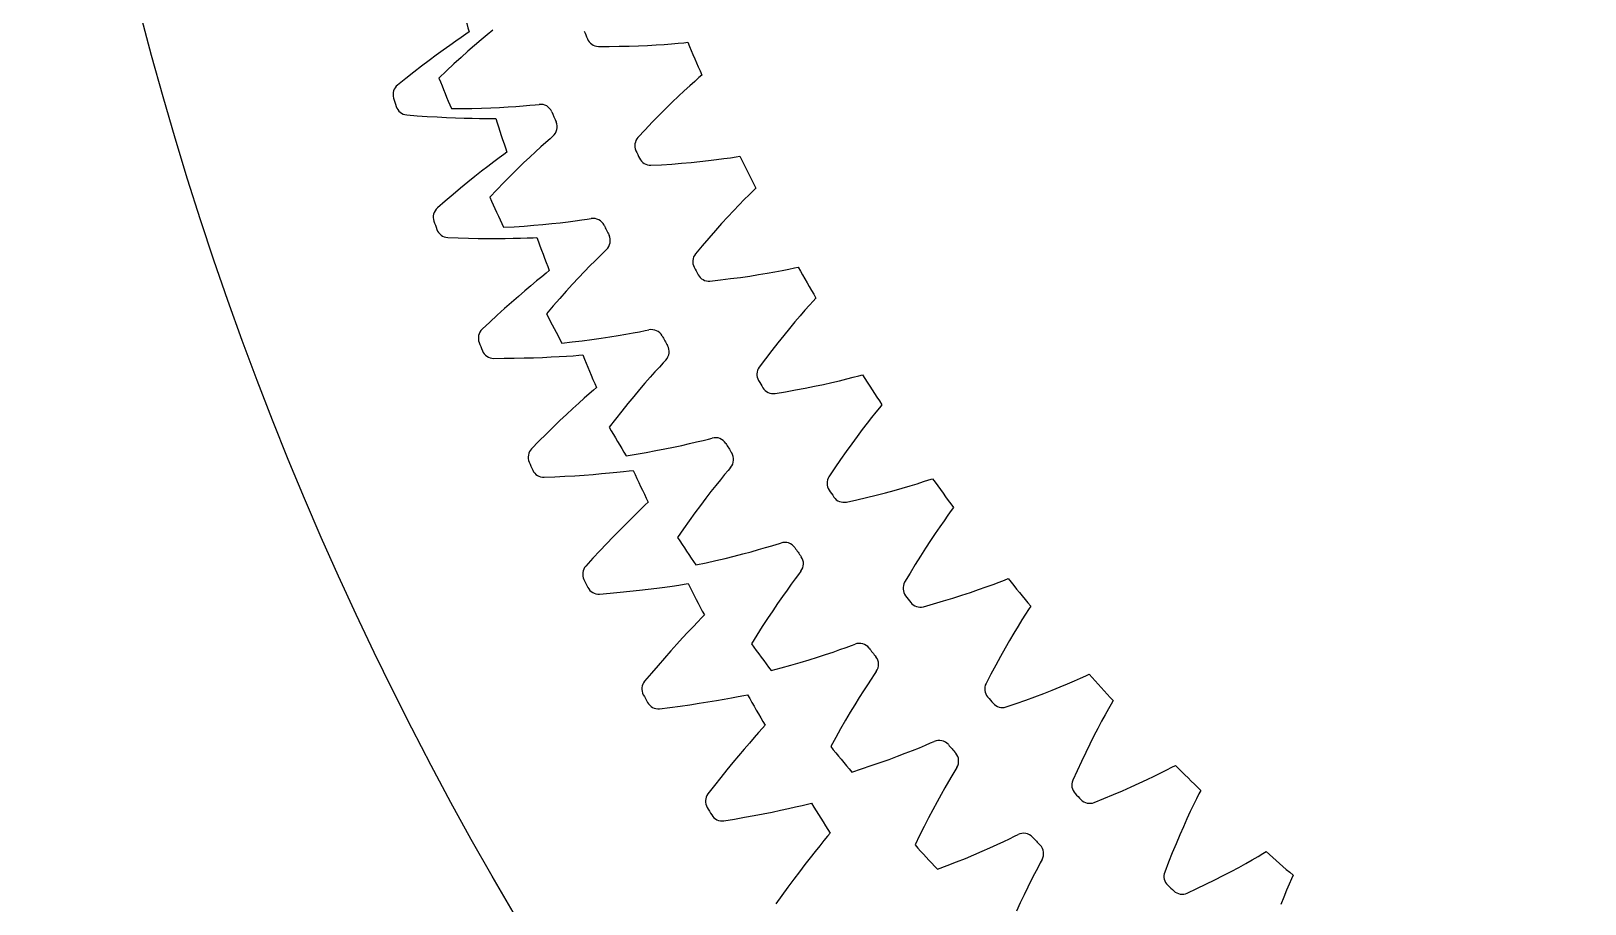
# Model space of a CAD drawing. Header units: millimetres. Extents: x -171 to 171, y -171 to 171.
# Drawn here: x -171.3 to -94.8, y -86.7 to -43.7 of the extents above; entities that cross this region are included whole.
import ezdxf

# ---------------------------------------------------------------- set-up
doc = ezdxf.new("R2010")
doc.units = ezdxf.units.MM

msp = doc.modelspace()

# ---------------------------------------------------------------- linework, layer by layer
at = {"layer": 'fixed_ring'}
for p, q in [((-150.712971, -44.368155), (-151.033756, -44.598736)), ((-150.414675, -44.157068), (-150.712971, -44.368155)), ((-150.144466, -43.968643), (-150.414675, -44.157068)), ((-149.912685, -43.809135), (-150.144466, -43.968643)), ((-149.753878, -43.700985), (-149.912685, -43.809135)), ((-151.729355, -45.111394), (-152.099631, -45.391312)), ((-151.373411, -44.846905), (-151.729355, -45.111394)), ((-151.033756, -44.598736), (-151.373411, -44.846905)), ((-152.482689, -45.686007), (-152.877264, -45.994982)), ((-152.099631, -45.391312), (-152.482689, -45.686007)), ((-152.877264, -45.994982), (-153.28271, -46.316476)), ((-152.82989, -47.789434), (-152.313862, -47.827646)), ((-152.313862, -47.827646), (-151.81386, -47.861608)), ((-151.81386, -47.861608), (-151.331409, -47.890225)), ((-151.331409, -47.890225), (-150.867832, -47.913799)), ((-150.867832, -47.913799), (-150.424781, -47.932659)), ((-150.424781, -47.932659), (-150.004373, -47.947167)), ((-150.004373, -47.947167), (-149.609456, -47.957725)), ((-149.609456, -47.957725), (-149.244096, -47.964789)), ((-149.244096, -47.964789), (-148.914702, -47.968884)), ((-148.914702, -47.968884), (-148.633345, -47.97064)), ((-148.633345, -47.97064), (-148.441209, -47.970903)), ((-148.052465, -49.734506), (-148.277722, -49.903102)), ((-147.898083, -49.620127), (-148.052465, -49.734506)), ((-148.829893, -50.324899), (-149.141258, -50.568052)), ((-148.540226, -50.102121), (-148.829893, -50.324899)), ((-148.277722, -49.903102), (-148.540226, -50.102121)), ((-149.815925, -51.107959), (-150.17478, -51.402377)), ((-149.470778, -50.829528), (-149.815925, -51.107959)), ((-149.141258, -50.568052), (-149.470778, -50.829528)), ((-150.54582, -51.712068), (-150.927799, -52.036486)), ((-150.17478, -51.402377), (-150.54582, -51.712068)), ((-150.927799, -52.036486), (-151.320143, -52.373845)), ((-150.809121, -53.827635), (-150.291982, -53.845301)), ((-150.291982, -53.845301), (-149.791025, -53.859359)), ((-149.791025, -53.859359), (-149.307817, -53.868773)), ((-149.307817, -53.868773), (-148.84367, -53.873897)), ((-148.84367, -53.873897), (-148.400219, -53.875128)), ((-148.400219, -53.875128), (-147.979567, -53.872911)), ((-147.979567, -53.872911), (-147.584542, -53.86776)), ((-147.584542, -53.86776), (-147.219191, -53.860293)), ((-147.219191, -53.860293), (-146.889894, -53.851289)), ((-146.889894, -53.851289), (-146.608689, -53.841858)), ((-146.608689, -53.841858), (-146.416695, -53.834482)), ((-146.17652, -55.758654), (-146.430904, -55.967952)), ((-145.958144, -55.581236), (-146.17652, -55.758654)), ((-145.808431, -55.46081), (-145.958144, -55.581236)), ((-147.012937, -56.45741), (-147.331801, -56.731779)), ((-146.711485, -56.20207), (-147.012937, -56.45741)), ((-146.430904, -55.967952), (-146.711485, -56.20207)), ((-148.012472, -57.332164), (-148.370906, -57.656361)), ((-147.665606, -57.023712), (-148.012472, -57.332164)), ((-147.331801, -56.731779), (-147.665606, -57.023712)), ((-148.739685, -57.995709), (-149.118307, -58.348399)), ((-148.370906, -57.656361), (-148.739685, -57.995709)), ((-145.326267, -59.69262), (-144.961501, -59.670633)), ((-144.961501, -59.670633), (-144.632823, -59.648544)), ((-144.632823, -59.648544), (-144.352215, -59.627941)), ((-144.352215, -59.627941), (-144.160666, -59.612938)), ((-148.549892, -59.780724), (-148.032459, -59.777817)), ((-148.032459, -59.777817), (-147.53134, -59.771947)), ((-147.53134, -59.771947), (-147.048139, -59.762142)), ((-147.048139, -59.762142), (-146.584155, -59.74881)), ((-146.584155, -59.74881), (-146.141006, -59.73241)), ((-146.141006, -59.73241), (-145.720775, -59.713471)), ((-145.720775, -59.713471), (-145.326267, -59.69262)), ((-144.090045, -61.745286), (-144.361096, -61.990374)), ((-143.844182, -61.52604), (-144.090045, -61.745286)), ((-143.633033, -61.34008), (-143.844182, -61.52604)), ((-143.488226, -61.213797), (-143.633033, -61.34008)), ((-144.959862, -62.544326), (-145.281797, -62.849299)), ((-144.652158, -62.257496), (-144.959862, -62.544326)), ((-144.361096, -61.990374), (-144.652158, -62.257496)), ((-145.616126, -63.171297), (-145.961388, -63.509488)), ((-145.281797, -62.849299), (-145.616126, -63.171297)), ((-146.316384, -63.863229), (-146.680685, -64.230693)), ((-145.961388, -63.509488), (-146.316384, -63.863229)), ((-146.055774, -65.639287), (-145.538866, -65.615811)), ((-145.538866, -65.615811), (-145.038377, -65.590023)), ((-145.038377, -65.590023), (-144.555948, -65.561016)), ((-144.555948, -65.561016), (-144.092861, -65.529248)), ((-144.092861, -65.529248), (-143.650714, -65.495242)), ((-143.650714, -65.495242), (-143.231568, -65.459611)), ((-143.231568, -65.459611), (-142.838201, -65.423092)), ((-142.838201, -65.423092), (-142.474598, -65.386622)), ((-142.474598, -65.386622), (-142.147058, -65.351483)), ((-142.147058, -65.351483), (-141.867491, -65.31974)), ((-141.867491, -65.31974), (-141.67669, -65.297134)), ((-141.284398, -67.19614), (-141.521349, -67.424988)), ((-141.080808, -67.001933), (-141.284398, -67.19614)), ((-140.941137, -66.869993), (-141.080808, -67.001933)), ((-142.062655, -67.959141), (-142.358712, -68.257977)), ((-141.782443, -67.680659), (-142.062655, -67.959141)), ((-141.521349, -67.424988), (-141.782443, -67.680659)), ((-142.668268, -68.575508), (-142.989531, -68.910544)), ((-142.358712, -68.257977), (-142.668268, -68.575508)), ((-143.661726, -69.629768), (-144.01113, -70.011425)), ((-143.321074, -69.262193), (-143.661726, -69.629768)), ((-142.989531, -68.910544), (-143.321074, -69.262193)), ((-141.373726, -71.20607), (-140.933281, -71.154513)), ((-140.933281, -71.154513), (-140.515883, -71.102247)), ((-140.515883, -71.102247), (-140.124278, -71.050118)), ((-140.124278, -71.050118), (-139.762413, -70.99922)), ((-139.762413, -70.99922), (-139.436529, -70.951087)), ((-139.436529, -70.951087), (-139.158445, -70.908255)), ((-139.158445, -70.908255), (-138.968693, -70.878081)), ((-143.330713, -71.394061), (-142.815147, -71.350053)), ((-142.815147, -71.350053), (-142.316078, -71.304387)), ((-142.316078, -71.304387), (-141.835184, -71.256224)), ((-141.835184, -71.256224), (-141.373726, -71.20607)), ((-138.305506, -72.557843), (-138.501214, -72.75999)), ((-138.17119, -72.420454), (-138.305506, -72.557843)), ((-138.979602, -73.263926), (-139.248521, -73.553328)), ((-138.728879, -72.998077), (-138.979602, -73.263926)), ((-138.501214, -72.75999), (-138.728879, -72.998077)), ((-139.829151, -74.193285), (-140.13684, -74.540828)), ((-139.532464, -73.863698), (-139.829151, -74.193285)), ((-139.248521, -73.553328), (-139.532464, -73.863698)), ((-140.454141, -74.905381), (-140.77991, -75.286208)), ((-140.13684, -74.540828), (-140.454141, -74.905381)), ((-140.77991, -75.286208), (-141.113864, -75.681454)), ((-137.188791, -76.564798), (-136.829235, -76.499554)), ((-136.829235, -76.499554), (-136.505522, -76.438504)), ((-136.505522, -76.438504), (-136.229361, -76.38465)), ((-136.229361, -76.38465), (-136.040959, -76.346955)), ((-140.379016, -77.035946), (-139.865608, -76.971476)), ((-139.865608, -76.971476), (-139.368749, -76.906005)), ((-139.368749, -76.906005), (-138.89015, -76.838761)), ((-138.89015, -76.838761), (-138.431051, -76.770301)), ((-138.431051, -76.770301), (-137.993003, -76.701275)), ((-137.993003, -76.701275), (-137.578013, -76.632455)), ((-137.578013, -76.632455), (-137.188791, -76.564798)), ((-135.311514, -77.999023), (-135.49903, -78.208792)), ((-135.182767, -77.856403), (-135.311514, -77.999023)), ((-135.957006, -78.731348), (-136.214207, -79.031213)), ((-135.717051, -78.455742), (-135.957006, -78.731348)), ((-135.49903, -78.208792), (-135.717051, -78.455742)), ((-136.485586, -79.352626), (-136.768935, -79.693747)), ((-136.214207, -79.031213), (-136.485586, -79.352626)), ((-137.062563, -80.053248), (-137.36512, -80.430128)), ((-136.768935, -79.693747), (-137.062563, -80.053248)), ((-137.675492, -80.823605), (-137.993468, -81.231816)), ((-137.36512, -80.430128), (-137.675492, -80.823605)), ((-133.679701, -81.878927), (-133.358672, -81.805055)), ((-133.358672, -81.805055), (-133.08487, -81.740265)), ((-133.08487, -81.740265), (-132.898115, -81.69511)), ((-137.205351, -82.556022), (-136.694912, -82.471191)), ((-136.694912, -82.471191), (-136.201049, -82.386019)), ((-136.201049, -82.386019), (-135.725502, -82.2998)), ((-135.725502, -82.2998), (-135.269487, -82.213143)), ((-135.269487, -82.213143), (-134.83453, -82.126755)), ((-134.83453, -82.126755), (-134.422604, -82.041491)), ((-134.422604, -82.041491), (-134.036379, -81.958414)), ((-134.036379, -81.958414), (-133.679701, -81.878927)), ((-132.103567, -83.316871), (-132.282596, -83.533929)), ((-131.980592, -83.169246), (-132.103567, -83.316871)), ((-132.719434, -84.074279), (-132.96451, -84.384133)), ((-132.490626, -83.789351), (-132.719434, -84.074279)), ((-132.282596, -83.533929), (-132.490626, -83.789351)), ((-133.222896, -84.716081), (-133.492459, -85.068198)), ((-132.96451, -84.384133), (-133.222896, -84.716081)), ((-133.771563, -85.439088), (-134.058898, -85.827698)), ((-133.492459, -85.068198), (-133.771563, -85.439088)), ((-134.35338, -86.233204), (-134.654876, -86.653733)), ((-134.058898, -85.827698), (-134.35338, -86.233204))]:
    msp.add_line(p, q, dxfattribs=at)
for centre, radius, start, end in [((0, 0), 156, 195.630501, 196.268233), ((-152.903567, -46.781504), 0.6, 129.190804, 197.011716), ((0, 0), 160.5, 197.011716, 197.165499), ((-152.777455, -47.191729), 0.6, 197.165499, 264.986411), ((0, 0), 156, 197.908982, 198.546714), ((-150.922812, -52.823431), 0.6, 131.469285, 199.290197), ((0, 0), 160.5, 199.290197, 199.44398), ((-150.78049, -53.228319), 0.6, 199.44398, 267.264892), ((0, 0), 156, 200.187463, 200.825195), ((-148.703416, -58.781834), 0.6, 133.747766, 201.568678), ((0, 0), 160.5, 201.568678, 201.722461), ((-148.54511, -59.180743), 0.6, 201.722461, 269.543373), ((0, 0), 156, 202.465944, 203.103676), ((-146.24889, -64.64729), 0.6, 136.026247, 203.847159), ((0, 0), 160.5, 203.847159, 204.000942), ((-146.07485, -65.03959), 0.6, 204.000942, 271.821854), ((0, 0), 156, 204.744425, 205.382157), ((-143.563114, -70.410526), 0.6, 138.304728, 206.12564), ((0, 0), 160.5, 206.12564, 206.279423), ((-143.373615, -70.795597), 0.6, 206.279423, 274.100335), ((0, 0), 156, 207.022906, 207.660638), ((-140.650336, -76.062429), 0.6, 140.583209, 208.404121), ((0, 0), 160.5, 208.404121, 208.557904), ((0, 0), 156, 209.301387, 209.939119), ((-140.445677, -76.439661), 0.6, 208.557904, 276.378816), ((-137.51516, -81.594061), 0.6, 142.86169, 210.682602), ((0, 0), 156, 211.579868, 212.2176), ((0, 0), 160.5, 210.682602, 210.836385), ((-137.295666, -81.962858), 0.6, 210.836385, 278.657297)]:
    msp.add_arc(centre, radius, start, end, dxfattribs=at)
at = {"layer": 'outer'}
msp.add_circle((0, 0), 171.326572, dxfattribs=at)
at = {"layer": 'thin_ring_external'}
for p, q in [((-149.484826, -44.365688), (-149.813666, -44.653553)), ((-149.170317, -44.096024), (-149.484826, -44.365688)), ((-148.872633, -43.845894), (-149.170317, -44.096024)), ((-148.595248, -43.617308), (-148.872633, -43.845894)), ((-150.154937, -44.958686), (-150.507125, -45.280397)), ((-149.813666, -44.653553), (-150.154937, -44.958686)), ((-150.868983, -45.618168), (-151.239462, -45.971595)), ((-150.507125, -45.280397), (-150.868983, -45.618168)), ((-148.689951, -47.441678), (-148.253399, -47.421063)), ((-148.253399, -47.421063), (-147.839795, -47.397271)), ((-147.839795, -47.397271), (-147.451859, -47.371071)), ((-147.451859, -47.371071), (-147.093488, -47.343425)), ((-147.093488, -47.343425), (-146.770849, -47.31562)), ((-146.770849, -47.31562), (-146.495618, -47.289656)), ((-146.495618, -47.289656), (-146.306674, -47.273519)), ((-150.63124, -47.480693), (-150.119225, -47.478443)), ((-150.119225, -47.478443), (-149.624277, -47.47089)), ((-149.624277, -47.47089), (-149.147433, -47.458472)), ((-149.147433, -47.458472), (-148.689951, -47.441678)), ((-145.771682, -48.961402), (-145.978925, -49.144369)), ((-145.630642, -48.834643), (-145.771682, -48.961402)), ((-146.485295, -49.603104), (-146.769819, -49.868108)), ((-146.219944, -49.360652), (-146.485295, -49.603104)), ((-145.978925, -49.144369), (-146.219944, -49.360652)), ((-147.383861, -50.457759), (-147.709107, -50.779919)), ((-147.070148, -50.153478), (-147.383861, -50.457759)), ((-146.769819, -49.868108), (-147.070148, -50.153478)), ((-148.044408, -51.119194), (-148.388548, -51.475001)), ((-147.709107, -50.779919), (-148.044408, -51.119194)), ((-148.388548, -51.475001), (-148.740497, -51.846884)), ((-148.056014, -53.322957), (-147.544781, -53.294566)), ((-147.544781, -53.294566), (-147.050864, -53.261751)), ((-147.050864, -53.261751), (-146.575276, -53.225001)), ((-146.575276, -53.225001), (-146.119249, -53.18487)), ((-146.119249, -53.18487), (-145.684319, -53.141991)), ((-145.684319, -53.141991), (-145.272469, -53.097111)), ((-145.272469, -53.097111), (-144.886376, -53.051137)), ((-144.886376, -53.051137), (-144.529885, -53.005228)), ((-144.529885, -53.005228), (-144.209087, -52.960986)), ((-144.209087, -52.960986), (-143.93554, -52.921002)), ((-143.93554, -52.921002), (-143.747667, -52.895238)), ((-143.554479, -54.97522), (-143.807105, -55.230904)), ((-143.324818, -54.746913), (-143.554479, -54.97522)), ((-143.127188, -54.553603), (-143.324818, -54.746913)), ((-142.992805, -54.419807), (-143.127188, -54.553603)), ((-144.363093, -55.810424), (-144.66086, -56.130327)), ((-144.077727, -55.510091), (-144.363093, -55.810424)), ((-143.807105, -55.230904), (-144.077727, -55.510091)), ((-144.969232, -56.468673), (-145.286772, -56.824627)), ((-144.66086, -56.130327), (-144.969232, -56.468673)), ((-145.612295, -57.197542), (-145.944796, -57.58691)), ((-145.286772, -56.824627), (-145.612295, -57.197542)), ((-144.67672, -58.97165), (-144.185123, -58.913658)), ((-144.185123, -58.913658), (-143.712032, -58.852672)), ((-143.712032, -58.852672), (-143.258649, -58.789308)), ((-143.258649, -58.789308), (-142.826476, -58.724277)), ((-142.826476, -58.724277), (-142.417455, -58.658426)), ((-142.417455, -58.658426), (-142.034213, -58.592799)), ((-142.034213, -58.592799), (-141.680531, -58.528747)), ((-141.680531, -58.528747), (-141.362411, -58.468182)), ((-141.362411, -58.468182), (-141.091262, -58.414282)), ((-141.091262, -58.414282), (-140.90495, -58.37896)), ((-145.185837, -59.026108), (-144.67672, -58.97165)), ((-140.605809, -60.446365), (-140.845049, -60.714614)), ((-140.388105, -60.206628), (-140.605809, -60.446365)), ((-140.200603, -60.003479), (-140.388105, -60.206628)), ((-140.073227, -59.862996), (-140.200603, -60.003479)), ((-141.101063, -61.007255), (-141.370722, -61.321767)), ((-140.845049, -60.714614), (-141.101063, -61.007255)), ((-141.651766, -61.656457), (-141.942459, -62.010108)), ((-141.370722, -61.321767), (-141.651766, -61.656457)), ((-142.24141, -62.38181), (-142.547467, -62.77086)), ((-141.942459, -62.010108), (-142.24141, -62.38181)), ((-142.547467, -62.77086), (-142.859653, -63.176698)), ((-140.565171, -64.326803), (-140.115615, -64.240371)), ((-140.115615, -64.240371), (-139.687326, -64.153358)), ((-139.687326, -64.153358), (-139.282201, -64.066709)), ((-139.282201, -64.066709), (-138.90281, -63.981598)), ((-138.90281, -63.981598), (-138.55286, -63.899571)), ((-138.55286, -63.899571), (-138.238247, -63.822842)), ((-138.238247, -63.822842), (-137.970204, -63.755167)), ((-137.970204, -63.755167), (-137.785939, -63.710377)), ((-142.028197, -64.575266), (-141.522526, -64.494883)), ((-141.522526, -64.494883), (-141.034531, -64.411865)), ((-141.034531, -64.411865), (-140.565171, -64.326803)), ((-137.381625, -65.759811), (-137.606856, -66.039927)), ((-137.176446, -65.509272), (-137.381625, -65.759811)), ((-136.999561, -65.296813), (-137.176446, -65.509272)), ((-136.879525, -65.15001), (-136.999561, -65.296813)), ((-137.847593, -66.345258), (-138.100841, -66.673129)), ((-137.606856, -66.039927), (-137.847593, -66.345258)), ((-138.364429, -67.021732), (-138.636686, -67.389764)), ((-138.100841, -66.673129), (-138.364429, -67.021732)), ((-138.916267, -67.776247), (-139.20206, -68.180417)), ((-138.636686, -67.389764), (-138.916267, -67.776247)), ((-139.20206, -68.180417), (-139.493117, -68.601666)), ((-137.142903, -69.633113), (-136.698346, -69.523839)), ((-136.698346, -69.523839), (-136.275058, -69.415071)), ((-136.275058, -69.415071), (-135.874887, -69.307849)), ((-135.874887, -69.307849), (-135.500337, -69.203477)), ((-135.500337, -69.203477), (-135.155031, -69.103688)), ((-135.155031, -69.103688), (-134.844746, -69.010994)), ((-134.844746, -69.010994), (-134.580509, -68.929722)), ((-134.580509, -68.929722), (-134.39877, -68.875582)), ((-138.591334, -69.955954), (-138.090426, -69.849857)), ((-138.090426, -69.849857), (-137.607307, -69.74203)), ((-137.607307, -69.74203), (-137.142903, -69.633113)), ((-133.42003, -70.267054), (-133.532415, -70.419795)), ((-133.890339, -70.901698), (-134.100974, -71.192948)), ((-133.69822, -70.641008), (-133.890339, -70.901698)), ((-133.532415, -70.419795), (-133.69822, -70.641008)), ((-134.561982, -71.850548), (-134.807427, -72.212155)), ((-134.325806, -71.510173), (-134.561982, -71.850548)), ((-134.100974, -71.192948), (-134.325806, -71.510173)), ((-135.060536, -72.593609), (-135.320019, -72.993863)), ((-134.807427, -72.212155), (-135.060536, -72.593609)), ((-135.584802, -73.412098), (-135.85397, -73.84766)), ((-135.320019, -72.993863), (-135.584802, -73.412098)), ((-131.835669, -74.244812), (-131.495909, -74.127521)), ((-131.495909, -74.127521), (-131.190762, -74.019106)), ((-131.190762, -74.019106), (-130.931019, -73.924447)), ((-130.931019, -73.924447), (-130.752282, -73.861098)), ((-134.389376, -75.0226), (-133.912392, -74.890245)), ((-133.912392, -74.890245), (-133.454155, -74.757758)), ((-133.454155, -74.757758), (-133.015758, -74.625927)), ((-133.015758, -74.625927), (-132.598576, -74.495688)), ((-132.598576, -74.495688), (-132.204401, -74.368172)), ((-132.204401, -74.368172), (-131.835669, -74.244812)), ((-134.884212, -75.154136), (-134.389376, -75.0226)), ((-129.962502, -75.588451), (-130.141059, -75.85861)), ((-129.808208, -75.35906), (-129.962502, -75.588451)), ((-129.703769, -75.20078), (-129.808208, -75.35906)), ((-130.54489, -76.488527), (-130.763378, -76.840517)), ((-130.336548, -76.160236), (-130.54489, -76.488527)), ((-130.141059, -75.85861), (-130.336548, -76.160236)), ((-130.990038, -77.214185), (-131.22334, -77.608065)), ((-130.763378, -76.840517), (-130.990038, -77.214185)), ((-131.462047, -78.021046), (-131.705129, -78.452256)), ((-131.22334, -77.608065), (-131.462047, -78.021046)), ((-131.705129, -78.452256), (-131.951706, -78.900993)), ((-127.285827, -78.834109), (-127.031257, -78.726312)), ((-127.031257, -78.726312), (-126.855987, -78.653918)), ((-129.508552, -79.687368), (-129.077457, -79.533325)), ((-129.077457, -79.533325), (-128.66747, -79.381954)), ((-128.66747, -79.381954), (-128.280321, -79.234478)), ((-128.280321, -79.234478), (-127.918368, -79.092451)), ((-127.918368, -79.092451), (-127.58504, -78.957965)), ((-127.58504, -78.957965), (-127.285827, -78.834109)), ((-130.916504, -80.156249), (-130.429029, -79.999618)), ((-130.429029, -79.999618), (-129.959426, -79.843081)), ((-129.959426, -79.843081), (-129.508552, -79.687368)), ((-125.979038, -80.338692), (-126.143568, -80.617616)), ((-125.836658, -80.101722), (-125.979038, -80.338692)), ((-125.740437, -79.938316), (-125.836658, -80.101722)), ((-126.3234, -80.92883), (-126.514707, -81.267331)), ((-126.143568, -80.617616), (-126.3234, -80.92883)), ((-126.714938, -81.630018), (-126.922222, -82.014772)), ((-126.514707, -81.267331), (-126.714938, -81.630018)), ((-127.135108, -82.420051), (-127.352417, -82.844682)), ((-126.922222, -82.014772), (-127.135108, -82.420051)), ((-127.573164, -83.287741), (-127.796506, -83.748483)), ((-127.352417, -82.844682), (-127.573164, -83.287741)), ((-123.140129, -83.443444), (-122.891395, -83.322788)), ((-122.891395, -83.322788), (-122.720051, -83.24154)), ((-124.89372, -84.233229), (-124.491997, -84.061121)), ((-124.491997, -84.061121), (-124.112882, -83.894069)), ((-124.112882, -83.894069), (-123.758654, -83.733746)), ((-123.758654, -83.733746), (-123.432628, -83.582416)), ((-123.432628, -83.582416), (-123.140129, -83.443444)), ((-126.698561, -84.949243), (-126.21972, -84.767926)), ((-126.21972, -84.767926), (-125.758722, -84.587615)), ((-125.758722, -84.587615), (-125.316386, -84.409083)), ((-125.316386, -84.409083), (-124.89372, -84.233229)), ((-121.758219, -84.879338), (-121.908293, -85.166299)), ((-121.628125, -84.635408), (-121.758219, -84.879338)), ((-121.540374, -84.467302), (-121.628125, -84.635408)), ((-122.072, -85.48629), (-122.245773, -85.834117)), ((-121.908293, -85.166299), (-122.072, -85.48629)), ((-122.427223, -86.206555), (-122.614592, -86.601391)), ((-122.245773, -85.834117), (-122.427223, -86.206555)), ((-122.614592, -86.601391), (-122.806507, -87.017012))]:
    msp.add_line(p, q, dxfattribs=at)
for centre, radius, start, end in [((-35, 0), 125, 201.578323, 202.324116), ((-146.237234, -47.869487), 0.6, 23.283994, 96.645954), ((-35, 0), 120.5, 203.283994, 203.545275), ((-146.017783, -48.376253), 0.6, 310.183314, 23.545275), ((-35, 0), 125, 204.505153, 205.250945), ((-143.647887, -53.486883), 0.6, 26.210823, 99.572783), ((-35, 0), 120.5, 206.210823, 206.472104), ((-143.402847, -53.981782), 0.6, 313.110144, 26.472104), ((-35, 0), 125, 207.431982, 208.177774), ((-140.77509, -58.964738), 0.6, 29.137652, 102.499612), ((-35, 0), 120.5, 209.137652, 209.398933), ((-140.505099, -59.44648), 0.6, 316.036973, 29.398933), ((-35, 0), 125, 210.358811, 211.104604), ((-137.626338, -64.288761), 0.6, 32.064482, 105.426442), ((-35, 0), 120.5, 212.064482, 212.325762), ((-137.332102, -64.756088), 0.6, 318.963802, 32.325762), ((-35, 0), 125, 213.28564, 214.031433), ((-134.209845, -69.445062), 0.6, 34.991311, 108.353271), ((-35, 0), 120.5, 214.991311, 215.252592), ((-133.892131, -69.896756), 0.6, 321.890632, 35.252592), ((-35, 0), 125, 216.21247, 216.958262), ((-130.534526, -74.420188), 0.6, 37.91814, 111.2801), ((-35, 0), 120.5, 217.91814, 218.179421), ((-130.194162, -74.85507), 0.6, 324.817461, 38.179421), ((-126.609967, -79.201161), 0.6, 40.844969, 114.206929), ((-35, 0), 120.5, 220.844969, 221.10625), ((-35, 0), 125, 219.139299, 219.885091), ((-126.247842, -79.618097), 0.6, 327.74429, 41.10625), ((-122.446409, -83.775507), 0.6, 43.771799, 117.133759), ((-35, 0), 120.5, 223.771799, 224.033079), ((-35, 0), 125, 222.066128, 222.811921), ((-122.063467, -84.173408), 0.6, 330.671119, 44.033079)]:
    msp.add_arc(centre, radius, start, end, dxfattribs=at)
at = {"layer": 'thin_ring_internal'}
for p, q in [((-141.412168, -44.384794), (-140.968244, -44.364958)), ((-140.968244, -44.364958), (-140.547783, -44.341492)), ((-140.547783, -44.341492), (-140.153534, -44.315218)), ((-140.153534, -44.315218), (-139.789442, -44.287159)), ((-139.789442, -44.287159), (-139.461751, -44.258689)), ((-139.461751, -44.258689), (-139.182287, -44.231924)), ((-139.182287, -44.231924), (-138.991685, -44.212323)), ((-143.38695, -44.417099), (-142.866417, -44.416099)), ((-142.866417, -44.416099), (-142.362685, -44.410922)), ((-142.362685, -44.410922), (-141.87751, -44.400313)), ((-141.87751, -44.400313), (-141.412168, -44.384794)), ((-138.291807, -45.823603), (-138.436228, -45.949523)), ((-139.16003, -46.602493), (-139.448328, -46.872691)), ((-138.891012, -46.355553), (-139.16003, -46.602493)), ((-138.646538, -46.135497), (-138.891012, -46.355553)), ((-138.436228, -45.949523), (-138.646538, -46.135497)), ((-139.752465, -47.163962), (-140.069963, -47.474858)), ((-139.448328, -46.872691), (-139.752465, -47.163962)), ((-140.737837, -48.151697), (-141.085445, -48.516309)), ((-140.398926, -47.804355), (-140.737837, -48.151697)), ((-140.069963, -47.474858), (-140.398926, -47.804355)), ((-141.085445, -48.516309), (-141.441467, -48.896051)), ((-140.799633, -50.269746), (-140.279931, -50.240322)), ((-140.279931, -50.240322), (-139.777233, -50.207644)), ((-139.777233, -50.207644), (-139.293361, -50.170556)), ((-139.293361, -50.170556), (-138.829561, -50.129648)), ((-138.829561, -50.129648), (-138.387383, -50.085599)), ((-138.387383, -50.085599), (-137.968831, -50.039208)), ((-137.968831, -50.039208), (-137.576605, -49.991443)), ((-137.576605, -49.991443), (-137.214589, -49.943543)), ((-137.214589, -49.943543), (-136.888941, -49.89722)), ((-136.888941, -49.89722), (-136.611355, -49.855234)), ((-136.611355, -49.855234), (-136.422108, -49.825254)), ((-136.204546, -51.959788), (-136.459677, -52.22105)), ((-135.972453, -51.72671), (-136.204546, -51.959788)), ((-135.772614, -51.529529), (-135.972453, -51.72671)), ((-135.635284, -51.39591), (-135.772614, -51.529529)), ((-136.73279, -52.506589), (-137.020567, -52.814034)), ((-136.459677, -52.22105), (-136.73279, -52.506589)), ((-137.631092, -53.488774), (-137.950529, -53.854105)), ((-137.320614, -53.141805), (-137.631092, -53.488774)), ((-137.020567, -52.814034), (-137.320614, -53.141805)), ((-138.277707, -54.237156), (-138.61246, -54.635773)), ((-137.950529, -53.854105), (-138.277707, -54.237156)), ((-137.379248, -55.914608), (-136.879084, -55.854527)), ((-136.879084, -55.854527), (-136.397961, -55.791071)), ((-136.397961, -55.791071), (-135.937086, -55.724896)), ((-135.937086, -55.724896), (-135.497974, -55.656766)), ((-135.497974, -55.656766), (-135.082579, -55.587586)), ((-135.082579, -55.587586), (-134.693547, -55.518474)), ((-134.693547, -55.518474), (-134.334687, -55.450876)), ((-134.334687, -55.450876), (-134.012055, -55.386839)), ((-134.012055, -55.386839), (-133.737176, -55.329757)), ((-133.737176, -55.329757), (-133.549849, -55.289486)), ((-137.896567, -55.972369), (-137.379248, -55.914608)), ((-132.997028, -57.16355), (-133.216045, -57.408955)), ((-132.808254, -56.95575), (-132.997028, -57.16355)), ((-132.678426, -56.814831), (-132.808254, -56.95575)), ((-133.713641, -57.983786), (-133.984199, -58.306489)), ((-133.456529, -57.68376), (-133.713641, -57.983786)), ((-133.216045, -57.408955), (-133.456529, -57.68376)), ((-134.265899, -58.650155), (-134.556966, -59.013561)), ((-133.984199, -58.306489), (-134.265899, -58.650155)), ((-134.855976, -59.395792), (-135.161747, -59.796138)), ((-134.556966, -59.013561), (-134.855976, -59.395792)), ((-135.161747, -59.796138), (-135.474234, -60.212441)), ((-133.199948, -61.245082), (-132.743375, -61.153838)), ((-132.743375, -61.153838), (-132.308639, -61.06183)), ((-132.308639, -61.06183), (-131.897642, -60.97007)), ((-131.897642, -60.97007), (-131.512964, -60.879815)), ((-131.512964, -60.879815), (-131.158331, -60.792722)), ((-131.158331, -60.792722), (-130.839678, -60.711161)), ((-130.839678, -60.711161), (-130.568326, -60.639154)), ((-130.568326, -60.639154), (-130.383478, -60.588714)), ((-134.686418, -61.507948), (-134.173025, -61.422022)), ((-134.173025, -61.422022), (-133.676889, -61.334718)), ((-133.676889, -61.334718), (-133.199948, -61.245082)), ((-129.93443, -62.68679), (-130.159547, -62.974318)), ((-129.72914, -62.429792), (-129.93443, -62.68679)), ((-129.551996, -62.211992), (-129.72914, -62.429792)), ((-129.430058, -62.064194), (-129.551996, -62.211992)), ((-130.399892, -63.287938), (-130.652424, -63.624933)), ((-130.159547, -62.974318), (-130.399892, -63.287938)), ((-130.914936, -63.98347), (-131.185723, -64.362229)), ((-130.652424, -63.624933), (-130.914936, -63.98347)), ((-131.463414, -64.760218), (-131.746866, -65.176665)), ((-131.185723, -64.362229), (-131.463414, -64.760218)), ((-131.746866, -65.176665), (-132.036152, -65.609411)), ((-127.381277, -65.854298), (-127.114263, -65.76758)), ((-127.114263, -65.76758), (-126.932445, -65.70712)), ((-130.180203, -66.631862), (-129.708869, -66.516315)), ((-129.708869, -66.516315), (-129.25796, -66.400274)), ((-129.25796, -66.400274), (-128.828896, -66.284663)), ((-128.828896, -66.284663), (-128.423524, -66.170595)), ((-128.423524, -66.170595), (-128.044349, -66.059468)), ((-128.044349, -66.059468), (-127.695001, -65.953138)), ((-127.695001, -65.953138), (-127.381277, -65.854298)), ((-131.178766, -66.859963), (-130.670831, -66.74613)), ((-130.670831, -66.74613), (-130.180203, -66.631862)), ((-126.013558, -67.28257), (-126.178544, -67.509718)), ((-125.899872, -67.128334), (-126.013558, -67.28257)), ((-126.578573, -68.076936), (-126.801432, -68.403213)), ((-126.369492, -67.777544), (-126.578573, -68.076936)), ((-126.178544, -67.509718), (-126.369492, -67.777544)), ((-127.035184, -68.753496), (-127.277725, -69.125834)), ((-126.801432, -68.403213), (-127.035184, -68.753496)), ((-127.527425, -69.518815), (-127.782967, -69.931374)), ((-127.277725, -69.125834), (-127.527425, -69.518815)), ((-128.043254, -70.362679), (-128.308477, -70.810577)), ((-127.782967, -69.931374), (-128.043254, -70.362679)), ((-124.670593, -71.17364), (-124.298053, -71.041973)), ((-124.298053, -71.041973), (-123.955033, -70.916724)), ((-123.955033, -70.916724), (-123.647174, -70.800899)), ((-123.647174, -70.800899), (-123.385294, -70.699729)), ((-123.385294, -70.699729), (-123.207049, -70.629431)), ((-127.384078, -72.012442), (-126.883118, -71.87104)), ((-126.883118, -71.87104), (-126.399462, -71.73015)), ((-126.399462, -71.73015), (-125.935141, -71.589036)), ((-125.935141, -71.589036), (-125.491242, -71.448545)), ((-125.491242, -71.448545), (-125.069132, -71.309675)), ((-125.069132, -71.309675), (-124.670593, -71.17364)), ((-122.531873, -72.666023), (-122.724291, -72.976386)), ((-122.355835, -72.388169), (-122.531873, -72.666023)), ((-122.203499, -72.15235), (-122.355835, -72.388169)), ((-122.098406, -71.992136), (-122.203499, -72.15235)), ((-122.929, -73.314346), (-123.143275, -73.676872)), ((-122.724291, -72.976386), (-122.929, -73.314346)), ((-123.365121, -74.061899), (-123.592987, -74.467929)), ((-123.143275, -73.676872), (-123.365121, -74.061899)), ((-123.825619, -74.893828), (-124.061965, -75.338703)), ((-123.592987, -74.467929), (-123.825619, -74.893828)), ((-124.061965, -75.338703), (-124.302332, -75.800417)), ((-120.285256, -75.812461), (-119.949588, -75.668667)), ((-119.949588, -75.668667), (-119.648514, -75.536203)), ((-119.648514, -75.536203), (-119.39255, -75.420883)), ((-119.39255, -75.420883), (-119.218409, -75.340956)), ((-122.345948, -76.614368), (-121.890027, -76.448108)), ((-121.890027, -76.448108), (-121.454462, -76.283585)), ((-121.454462, -76.283585), (-121.040566, -76.121872)), ((-121.040566, -76.121872), (-120.65005, -75.964276)), ((-120.65005, -75.964276), (-120.285256, -75.812461)), ((-123.31368, -76.950007), (-122.821189, -76.78146)), ((-122.821189, -76.78146), (-122.345948, -76.614368)), ((-118.272422, -77.050585), (-118.433023, -77.337638)), ((-118.133191, -76.8068), (-118.272422, -77.050585)), ((-118.037004, -76.641085), (-118.133191, -76.8068)), ((-118.794154, -78.00668), (-118.988312, -78.380366)), ((-118.608206, -77.658045), (-118.794154, -78.00668)), ((-118.433023, -77.337638), (-118.608206, -77.658045)), ((-119.1888, -78.776934), (-119.394154, -79.194802)), ((-118.988312, -78.380366), (-119.1888, -78.776934)), ((-119.394154, -79.194802), (-119.60318, -79.632769)), ((-119.81488, -80.089887), (-120.029674, -80.564038)), ((-119.60318, -79.632769), (-119.81488, -80.089887)), ((-116.017935, -80.356695), (-115.69062, -80.194785)), ((-115.69062, -80.194785), (-115.397229, -80.046077)), ((-115.397229, -80.046077), (-115.147944, -79.916951)), ((-115.147944, -79.916951), (-114.978428, -79.827633)), ((-118.031761, -81.269938), (-117.585598, -81.079029)), ((-117.585598, -81.079029), (-117.159668, -80.890966)), ((-117.159668, -80.890966), (-116.755221, -80.706891)), ((-116.755221, -80.706891), (-116.373894, -80.528204)), ((-116.373894, -80.528204), (-116.017935, -80.356695)), ((-113.727787, -81.061307), (-113.814781, -81.232027)), ((-118.979719, -81.657923), (-118.497167, -81.462733)), ((-118.497167, -81.462733), (-118.031761, -81.269938)), ((-114.085177, -81.778447), (-114.242601, -82.107943)), ((-113.940491, -81.483052), (-114.085177, -81.778447)), ((-113.814781, -81.232027), (-113.940491, -81.483052)), ((-114.409233, -82.466212), (-114.582694, -82.849943)), ((-114.242601, -82.107943), (-114.409233, -82.466212)), ((-114.761228, -83.256867), (-114.943456, -83.685326)), ((-114.582694, -82.849943), (-114.761228, -83.256867)), ((-115.128253, -84.134055), (-115.314673, -84.602051)), ((-114.943456, -83.685326), (-115.128253, -84.134055)), ((-110.664146, -84.174515), (-110.49976, -84.076074)), ((-115.314673, -84.602051), (-115.503254, -85.087224)), ((-112.225886, -85.051049), (-111.854886, -84.851805)), ((-111.854886, -84.851805), (-111.508824, -84.661113)), ((-111.508824, -84.661113), (-111.190839, -84.48157)), ((-111.190839, -84.48157), (-110.906007, -84.317062)), ((-110.906007, -84.317062), (-110.664146, -84.174515)), ((-113.923957, -85.900889), (-113.469773, -85.682966)), ((-113.469773, -85.682966), (-113.034702, -85.467977)), ((-113.034702, -85.467977), (-112.619678, -85.256935)), ((-112.619678, -85.256935), (-112.225886, -85.051049)), ((-109.37297, -85.672342), (-109.50131, -85.975197)), ((-109.261157, -85.414826), (-109.37297, -85.672342)), ((-109.183616, -85.23961), (-109.261157, -85.414826)), ((-114.39513, -86.12214), (-113.923957, -85.900889)), ((-109.640506, -86.312798), (-109.787324, -86.679632)), ((-109.50131, -85.975197), (-109.640506, -86.312798))]:
    msp.add_line(p, q, dxfattribs=at)
for centre, radius, start, end in [((-35, 0), 117.5, 201.81252, 202.013567), ((-143.37742, -43.817175), 0.6, 202.013567, 269.089913), ((-35, 0), 113, 203.032892, 203.92363), ((-140.996516, -49.298566), 0.6, 137.866608, 204.942955), ((-35, 0), 117.5, 204.942955, 205.144002), ((-140.822878, -49.670197), 0.6, 205.144002, 272.220348), ((-35, 0), 113, 206.163326, 207.054065), ((-138.146192, -55.013389), 0.6, 140.997043, 208.073389), ((-35, 0), 117.5, 208.073389, 208.274437), ((-137.952519, -55.374983), 0.6, 208.274437, 275.350783), ((-35, 0), 113, 209.293761, 210.1845), ((-134.98804, -60.564031), 0.6, 144.127478, 211.203824), ((-35, 0), 117.5, 211.203824, 211.404871), ((-35, 0), 113, 212.424196, 213.314934), ((-134.774909, -60.914509), 0.6, 211.404871, 278.481218), ((-131.531484, -65.933926), 0.6, 147.257913, 214.334259), ((-35, 0), 113, 215.554631, 216.445369), ((-35, 0), 117.5, 214.334259, 214.535306), ((-131.299532, -66.272242), 0.6, 214.535306, 281.611653), ((-127.78684, -71.107048), 0.6, 150.388347, 217.464694), ((-35, 0), 113, 218.685066, 219.575804), ((-35, 0), 117.5, 217.464694, 217.665741), ((-127.536759, -71.432193), 0.6, 217.665741, 284.742087), ((-35, 0), 113, 221.8155, 222.706239), ((-123.765284, -76.067959), 0.6, 153.518782, 220.595129), ((-35, 0), 117.5, 220.595129, 220.796176), ((-123.49782, -76.378962), 0.6, 220.796176, 287.872522), ((-35, 0), 113, 224.945935, 225.836674), ((-119.478817, -80.801853), 0.6, 156.649217, 223.725563), ((-35, 0), 117.5, 223.725563, 223.926611), ((-119.194769, -81.097786), 0.6, 223.926611, 291.002957), ((-35, 0), 113, 228.07637, 228.967108), ((-114.940232, -85.294603), 0.6, 159.779652, 226.855998), ((-35, 0), 117.5, 226.855998, 227.057045), ((-114.640447, -85.574582), 0.6, 227.057045, 294.133392)]:
    msp.add_arc(centre, radius, start, end, dxfattribs=at)

doc.saveas('drawing.dxf')
